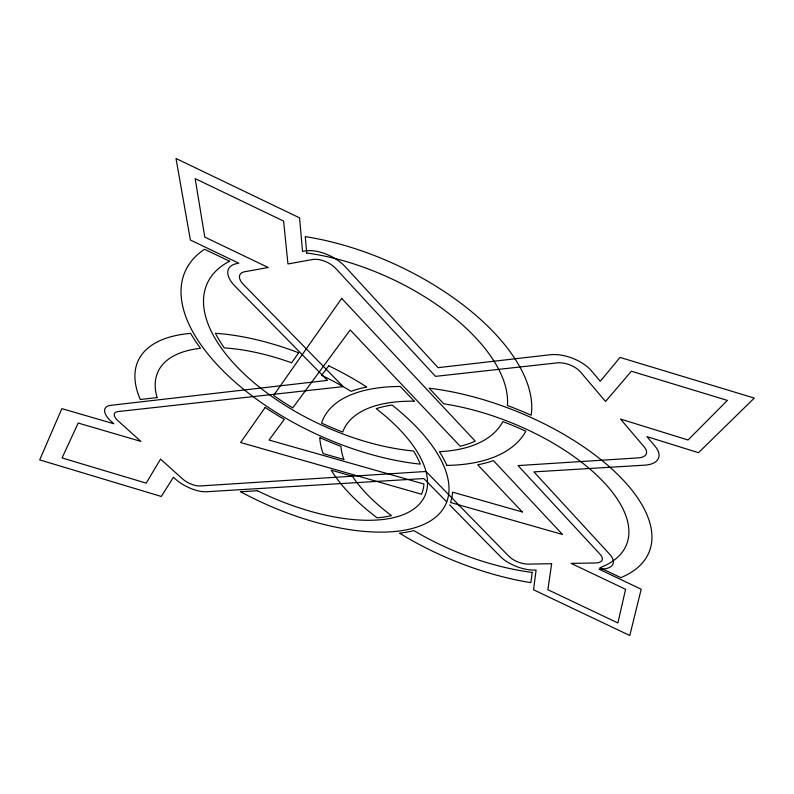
<?xml version="1.0" encoding="UTF-8"?>
<svg xmlns="http://www.w3.org/2000/svg" width="794" height="794" viewBox="0 0 794 794"><rect width="100%" height="100%" fill="white"/><g stroke="black" fill="none" stroke-linecap="round" stroke-linejoin="round"><path stroke-width="1.19" d="M446.734 501.917L423.817 478.554L206.47 491.734A23.939 9.776 26 0 1 175.702 479.278L173.42 477.224L161.311 496.468L39.7 459.885L61.863 408.642L113.83 423.748L111.408 421.574A24.773 10.352 27.2 0 1 110.952 405.307L327.465 380.386L234.806 285.979A29.755 15.046 27 0 1 236.771 263.608L238.815 263.221L190.381 240.026L176.01 158.492L299.566 217.844L302.554 251.43L304.747 251.023A30.807 16.217 26 0 1 345.4 266.863L438.089 367.662L550.063 354.769A31.155 16.356 20.7 0 1 591.54 370.947L600.264 381.289L620.025 357.419L754.3 398.082L698.492 452.689L646.951 436.631L655.11 446.307A30.172 15.056 19.4 0 1 644.728 465.165L533.915 471.884L609.643 554.232A26.887 11.97 20.1 0 1 601.187 569.119L599.023 569.149L641.195 589.237L629.791 635.508L533.538 589.773L536.099 570.052L534.064 570.082A25.934 11.285 21.2 0 1 500.339 556.525L449.612 504.845M532.179 572.414L530.888 582.657A176.06 80.978 21.9 0 1 399.61 533.171A173.479 77.762 25.1 0 0 413.922 530.61A152.656 70.15 21.9 0 0 532.179 572.414M551.641 563.72L547.87 589.704L617.871 622.972L625.593 589.317L571.124 563.383L595.45 562.966A15.364 6.838 20.1 0 0 600.195 554.43L518.025 465.582L638.465 457.86A17.24 8.595 19.4 0 0 644.291 447.052L620.501 419.043L688.041 440.005L727.383 400.404L631.389 371.215L605.574 401.466L580.613 372.098A17.796 9.339 20.7 0 0 557.021 362.888L435.519 376.366L335.783 268.521A17.597 9.26 26 0 0 312.657 259.509L287.954 263.955L283.607 221.089L195.165 178.62L204.783 237.098L268.223 267.499L244.651 271.737A17.002 8.595 27 0 0 243.43 284.49L343.167 386.609L117.899 411.59A14.153 5.915 27.2 0 0 118.098 420.87L140.885 441.385L78.179 423.053L62.071 457.949L146.205 483.139L160.547 459.091L182.441 478.812A13.687 5.588 26 0 0 200.088 485.958L426.041 471.467L508.934 556.346A14.818 6.451 21.2 0 0 528.278 564.117L551.641 563.72M298.633 352.774L291.646 362.818A147.168 65.902 25.1 0 0 224.275 347.911A158.989 78.963 24.7 0 1 215.442 333.301A169.718 76.065 25.1 0 1 298.633 352.774M265.196 407.431L240.582 442.516L421.515 494.205A143.416 64.215 25.1 0 0 423.927 484.012L269.047 440.055L284.302 419.351A192.376 95.667 24.7 0 1 265.196 407.431M341.688 298.385L273.612 395.432A158.989 78.963 24.7 0 0 292.748 407.888L350.194 329.957L460.183 446.248A158.989 78.963 24.7 0 0 475.219 441.136L341.688 298.385M328.756 365.786L321.639 375.354A147.168 65.902 25.1 0 1 351.117 391.353A179.97 82.784 21.9 0 1 366.699 386.986A169.718 76.065 25.1 0 0 328.756 365.786M157.063 397.556L140.29 399.511A169.718 76.065 25.1 0 1 190.649 333.391A192.376 95.667 24.7 0 0 200.525 348.318A147.168 65.902 25.1 0 0 157.063 397.556M257.454 490.752L240.552 491.754A169.718 76.065 25.1 0 0 428.849 521.847A169.718 76.065 25.1 0 0 392.087 405.049A148.756 68.353 21.9 0 0 376.227 408.652A147.168 65.902 25.1 0 1 413.267 509.391A147.168 65.902 25.1 0 1 257.454 490.752M343.832 459.468L323.098 453.592A176.06 80.978 21.9 0 1 319.774 437.573A192.376 95.667 24.7 0 0 340.954 446.347A152.656 70.15 21.9 0 0 343.832 459.468M522.323 511.951L452.54 492.141A173.479 77.762 25.1 0 1 450.526 502.493L562.549 534.491L493.431 460.609A192.376 95.667 24.7 0 1 477.73 464.798L522.323 511.951M352.407 476.231L331.177 470.157A176.06 80.978 21.9 0 0 377.17 517.847A143.416 64.215 25.1 0 0 391.432 515.594A152.656 70.15 21.9 0 1 352.407 476.231M620.829 577.645L599.946 567.7A152.656 70.15 21.9 0 0 603.112 481.501A152.656 70.15 21.9 0 0 443.707 403.799L429.137 388.197A176.06 80.978 21.9 0 1 618.238 475.001A176.06 80.978 21.9 0 1 620.829 577.645M229.585 261.236L204.574 249.256A188.188 93.573 24.7 0 0 223.422 371.175A188.188 93.573 24.7 0 0 420.294 464.133A143.416 64.215 25.1 0 0 413.555 451.012A163.157 81.038 24.7 0 1 237.743 367.592A163.157 81.038 24.7 0 1 229.585 261.236M414.25 401.218L400.265 386.46A176.06 80.978 21.9 0 0 321.57 423.113A158.989 78.963 24.7 0 0 342.75 432.035A152.656 70.15 21.9 0 1 414.25 401.218M306.683 252.988L305.283 236.632A188.188 93.573 24.7 0 1 531.166 415.252A179.97 82.784 21.9 0 0 507.396 405.506A163.157 81.038 24.7 0 0 306.683 252.988M446.853 465.403A188.188 93.573 24.7 0 0 525.827 431.241A148.756 68.353 21.9 0 0 502.81 421.604A163.157 81.038 24.7 0 1 439.419 451.687A173.479 77.762 25.1 0 1 446.853 465.403"/></g></svg>
